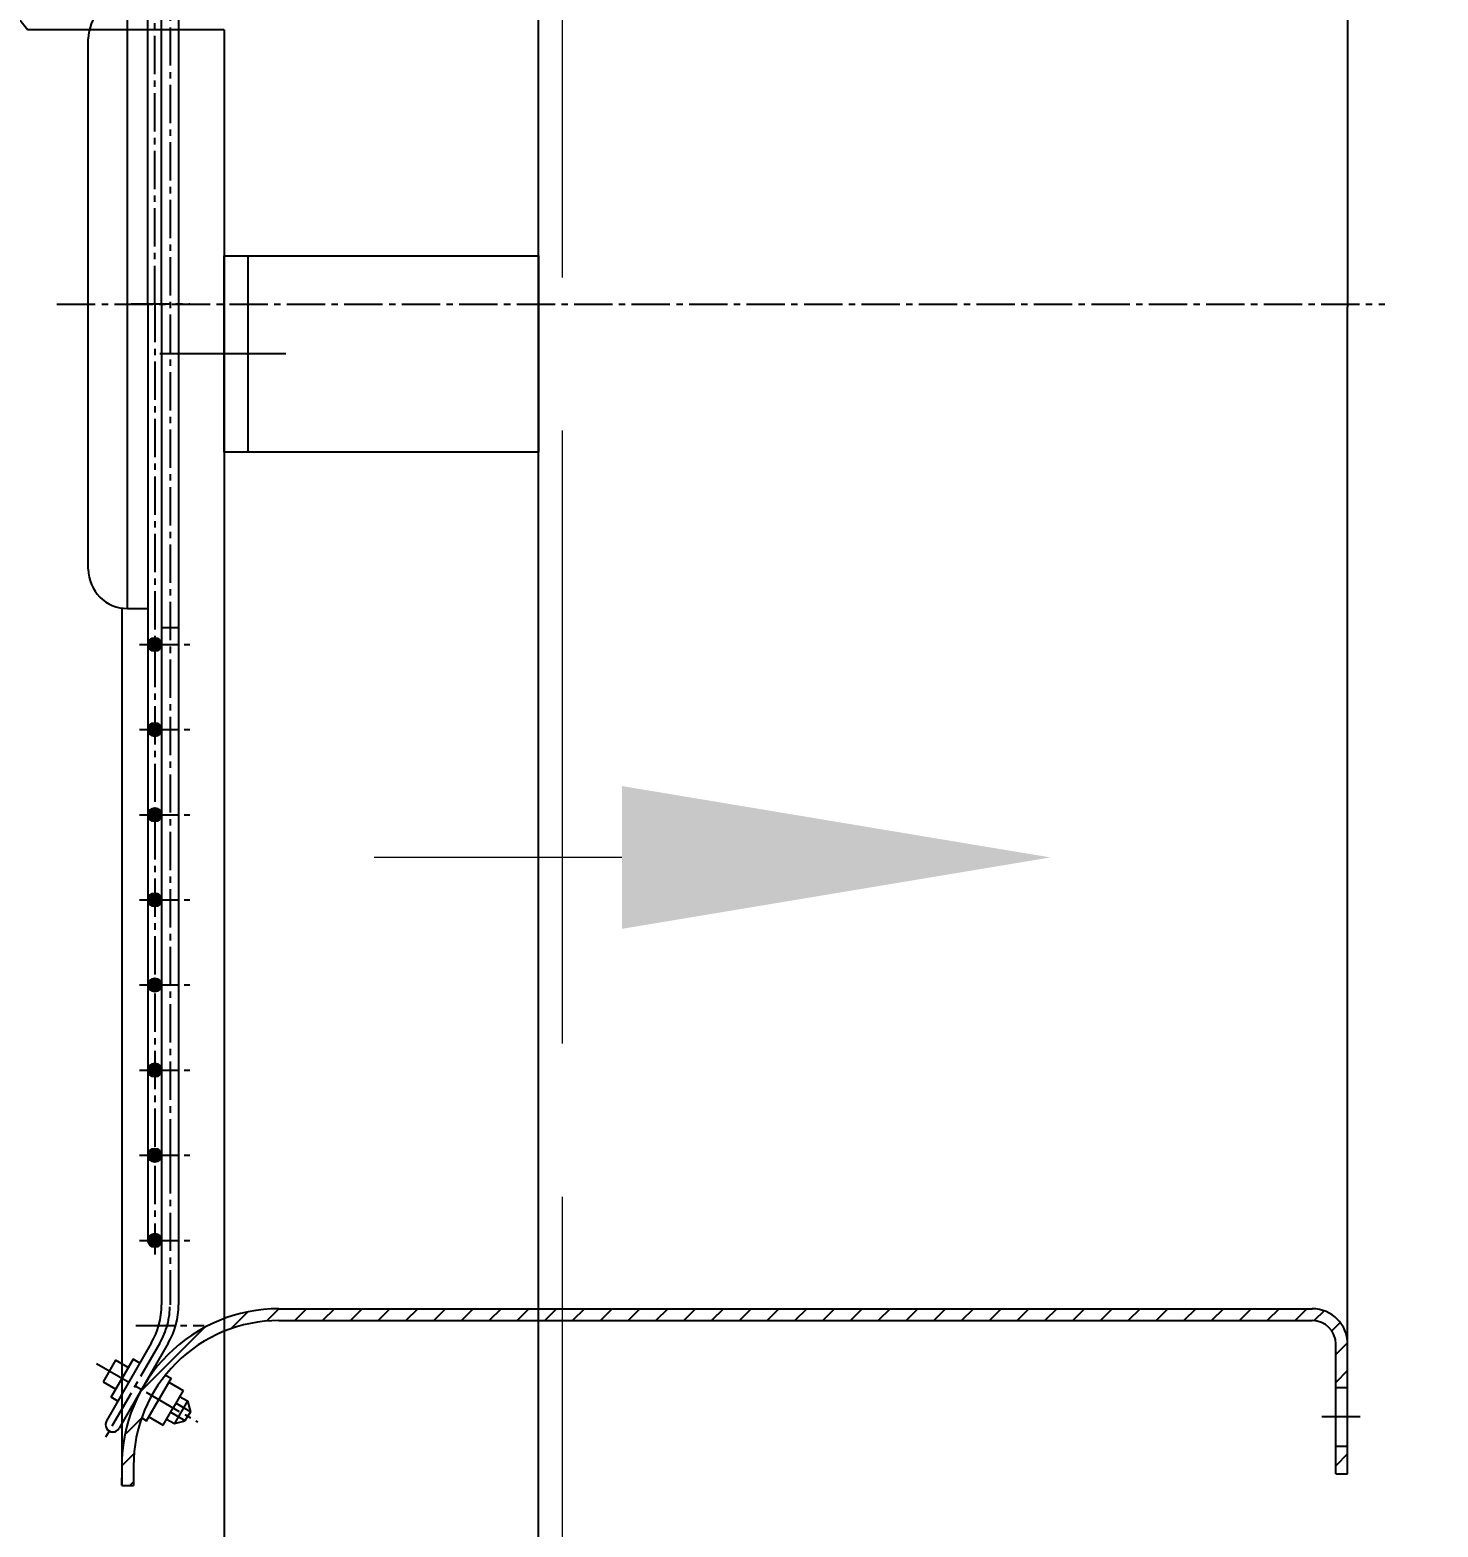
# Model space of a CAD drawing. Header units: millimetres. Extents: x 35720 to 50764, y -47170 to -36532.
# Drawn here: x 37527.4 to 37885.7, y -39856 to -39474.9 of the extents above; entities that cross this region are included whole.
import ezdxf

# ---------------------------------------------------------------- set-up
doc = ezdxf.new("R2010")
doc.units = ezdxf.units.MM
doc.header["$LTSCALE"] = 13
for name, pattern in [('ACAD_ISO02W100', [15, 12, -3]), ('CENTER', [50.800000000000004, 31.75, -6.35, 6.35, -6.35]), ('CENTER2', [1.125, 0.75, -0.125, 0.125, -0.125])]:
    doc.linetypes.add(name, pattern=pattern)
doc.layers.get('0').update_dxf_attribs({"color": 1, "linetype": 'CENTER'})
for name, color, linetype in [('01', 7, 'Continuous'), ('3中心线层', 1, 'CENTER'), ('DIM', 4, 'Continuous'), ('中心线', 1, 'CENTER2'), ('粗实线', 4, 'Continuous'), ('细实线', 2, 'Continuous')]:
    doc.layers.add(name, color=color, linetype=linetype)
doc.layers.add('DAS', color=3, linetype='ACAD_ISO02W100', lineweight=18)
doc.layers.add('zxx', color=6, linetype='CENTER', lineweight=15)
doc.styles.get("Standard").update_dxf_attribs({"font": 'gbenor.shx', "bigfont": 'gbcbig.shx'})
doc.dimstyles.new('丁晓菲', dxfattribs={"dimscale": 15, "dimtxt": 3.5, "dimasz": 2.5, "dimexe": 1.5, "dimexo": 0, "dimgap": 0.5, "dimtad": 1, "dimtoh": 1, "dimtxsty": 'Standard', "dimcen": 2.5, "dimclrd": 3, "dimclre": 3, "dimclrt": 2, "dimadec": 0, "dimazin": 0, "dimtfac": 1, "dimtmove": 0, "dimatfit": 2, "dimfxl": 0, "dimarcsym": 0})

# ---------------------------------------------------------------- blocks, each defined once
blk = doc.blocks.new('0230313405230.')
at = {"layer": '01', "ltscale": 45.62853753303716}
blk.add_lwpolyline([(55438.72882520084, -30048.17770024756), (57500.72882520084, -30048.17770024756), (57500.72882520084, -32198.17770024754), (55438.72882520084, -32198.17770024754)], close=True, dxfattribs=at)
at = {"layer": 'DAS', "color": 3}
blk.add_line((55444.72882520084, -30048.17770024756), (55444.72882520084, -32198.17770024754), dxfattribs=at)
blk = doc.blocks.new('101320.')
at = {"layer": '粗实线'}
h = blk.add_hatch(color=256, dxfattribs=at)
edge = h.paths.add_edge_path(flags=0)
edge.add_arc((35007.05995624752, -7720.387057979104), 1.733280010332237, 270, 360.0000040045472)
edge.add_line((35008.79323625785, -7720.38705785796), (35007.05995625786, -7720.387057989436))
edge.add_line((35007.05995625786, -7720.387057989436), (35007.05995625786, -7722.120337989436))
edge = h.paths.add_edge_path(flags=0)
edge.add_line((35007.05995625786, -7722.120337989436), (35007.05995625786, -7720.387057989436))
edge.add_line((35007.05995625786, -7720.387057989436), (35005.32667625786, -7720.387057989436))
edge.add_arc((35007.05995626818, -7720.387057979109), 1.733280010325871, 180.0000003413373, 269.9999996586776)
edge = h.paths.add_edge_path(flags=0)
edge.add_line((35005.32667625786, -7720.387057989436), (35007.05995625786, -7720.387057989436))
edge.add_line((35007.05995625786, -7720.387057989436), (35007.05995625786, -7718.653777989439))
edge.add_arc((35007.05995626819, -7720.387057999774), 1.73328001033542, 90.00000034138247, 179.9999892578917)
edge.add_line((35005.32667625785, -7720.38705767481), (35005.32667625786, -7720.387057989436))
edge = h.paths.add_edge_path(flags=0)
edge.add_line((35007.05995625786, -7720.387057989436), (35008.79323625786, -7720.387057989436))
edge.add_arc((35007.05995624752, -7720.387057999778), 1.733280010337694, 3.419085986226654e-07, 89.99999965810645)
edge.add_line((35007.05995625786, -7718.653777989441), (35007.05995625786, -7720.387057989436))
h = blk.add_hatch(color=256, dxfattribs=at)
edge = h.paths.add_edge_path(flags=0)
edge.add_arc((35007.05995624752, -7720.387057979104), 1.733280010332237, 270, 360.0000040045472)
edge.add_line((35008.79323625785, -7720.38705785796), (35007.05995625786, -7720.387057989436))
edge.add_line((35007.05995625786, -7720.387057989436), (35007.05995625786, -7722.120337989436))
edge = h.paths.add_edge_path(flags=0)
edge.add_line((35007.05995625786, -7722.120337989436), (35007.05995625786, -7720.387057989436))
edge.add_line((35007.05995625786, -7720.387057989436), (35005.32667625786, -7720.387057989436))
edge.add_arc((35007.05995626818, -7720.387057979109), 1.733280010325871, 180.0000003413373, 269.9999996586776)
edge = h.paths.add_edge_path(flags=0)
edge.add_line((35005.32667625786, -7720.387057989436), (35007.05995625786, -7720.387057989436))
edge.add_line((35007.05995625786, -7720.387057989436), (35007.05995625786, -7718.653777989439))
edge.add_arc((35007.05995626819, -7720.387057999774), 1.73328001033542, 90.00000034138247, 179.9999892578917)
edge.add_line((35005.32667625785, -7720.38705767481), (35005.32667625786, -7720.387057989436))
edge = h.paths.add_edge_path(flags=0)
edge.add_line((35007.05995625786, -7720.387057989436), (35008.79323625786, -7720.387057989436))
edge.add_arc((35007.05995624752, -7720.387057999778), 1.733280010337694, 3.419085986226654e-07, 89.99999965810645)
edge.add_line((35007.05995625786, -7718.653777989441), (35007.05995625786, -7720.387057989436))
h = blk.add_hatch(color=256, dxfattribs=at)
edge = h.paths.add_edge_path(flags=0)
edge.add_arc((35007.05995624753, -7742.068401153922), 1.733280010335875, 0, 90, ccw=False)
edge.add_line((35008.79323625787, -7742.068401153922), (35007.05995625787, -7742.068401143587))
edge.add_line((35007.05995625787, -7742.068401143588), (35007.05995625787, -7740.335121143587))
edge = h.paths.add_edge_path(flags=0)
edge.add_line((35007.05995625787, -7740.335121143587), (35007.05995625787, -7742.068401143588))
edge.add_line((35007.05995625787, -7742.068401143588), (35005.32667625787, -7742.068401143588))
edge.add_arc((35007.0599562682, -7742.06840115392), 1.733280010334056, 90.00000034159291, 179.9999996584371, ccw=False)
edge = h.paths.add_edge_path(flags=0)
edge.add_line((35005.32667625787, -7742.068401143588), (35007.05995625787, -7742.068401143588))
edge.add_line((35007.05995625787, -7742.068401143588), (35007.05995625787, -7743.801681143585))
edge.add_arc((35007.0599562682, -7742.068401133247), 1.733280010337239, 180.0000000000451, 269.9999996584071, ccw=False)
edge = h.paths.add_edge_path(flags=0)
edge.add_line((35007.05995625787, -7742.068401143588), (35008.79323625787, -7742.068401143588))
edge.add_arc((35007.05995624753, -7742.068401133251), 1.733280010335875, 270.0000003417432, 359.9999996582868, ccw=False)
edge.add_line((35007.05995625787, -7743.801681143585), (35007.05995625787, -7742.068401143588))
h = blk.add_hatch(color=256, dxfattribs=at)
edge = h.paths.add_edge_path(flags=0)
edge.add_arc((35007.05995624753, -7742.068401153922), 1.733280010335875, 0, 90, ccw=False)
edge.add_line((35008.79323625787, -7742.068401153922), (35007.05995625787, -7742.068401143587))
edge.add_line((35007.05995625787, -7742.068401143588), (35007.05995625787, -7740.335121143587))
edge = h.paths.add_edge_path(flags=0)
edge.add_line((35007.05995625787, -7740.335121143587), (35007.05995625787, -7742.068401143588))
edge.add_line((35007.05995625787, -7742.068401143588), (35005.32667625787, -7742.068401143588))
edge.add_arc((35007.0599562682, -7742.06840115392), 1.733280010334056, 90.00000034159291, 179.9999996584371, ccw=False)
edge = h.paths.add_edge_path(flags=0)
edge.add_line((35005.32667625787, -7742.068401143588), (35007.05995625787, -7742.068401143588))
edge.add_line((35007.05995625787, -7742.068401143588), (35007.05995625787, -7743.801681143585))
edge.add_arc((35007.0599562682, -7742.068401133247), 1.733280010337239, 180.0000000000451, 269.9999996584071, ccw=False)
edge = h.paths.add_edge_path(flags=0)
edge.add_line((35007.05995625787, -7742.068401143588), (35008.79323625787, -7742.068401143588))
edge.add_arc((35007.05995624753, -7742.068401133251), 1.733280010335875, 270.0000003417432, 359.9999996582868, ccw=False)
edge.add_line((35007.05995625787, -7743.801681143585), (35007.05995625787, -7742.068401143588))
h = blk.add_hatch(color=256, dxfattribs=at)
edge = h.paths.add_edge_path(flags=0)
edge.add_arc((35007.05995624753, -7742.068401153922), 1.733280010335875, 0, 90, ccw=False)
edge.add_line((35008.79323625787, -7742.068401153922), (35007.05995625787, -7742.068401143587))
edge.add_line((35007.05995625787, -7742.068401143588), (35007.05995625787, -7740.335121143587))
edge = h.paths.add_edge_path(flags=0)
edge.add_line((35007.05995625787, -7740.335121143587), (35007.05995625787, -7742.068401143588))
edge.add_line((35007.05995625787, -7742.068401143588), (35005.32667625787, -7742.068401143588))
edge.add_arc((35007.0599562682, -7742.06840115392), 1.733280010334056, 90.00000034159291, 179.9999996584371, ccw=False)
edge = h.paths.add_edge_path(flags=0)
edge.add_line((35005.32667625787, -7742.068401143588), (35007.05995625787, -7742.068401143588))
edge.add_line((35007.05995625787, -7742.068401143588), (35007.05995625787, -7743.801681143585))
edge.add_arc((35007.0599562682, -7742.068401133247), 1.733280010337239, 180.0000000000451, 269.9999996584071, ccw=False)
edge = h.paths.add_edge_path(flags=0)
edge.add_line((35007.05995625787, -7742.068401143588), (35008.79323625787, -7742.068401143588))
edge.add_arc((35007.05995624753, -7742.068401133251), 1.733280010335875, 270.0000003417432, 359.9999996582868, ccw=False)
edge.add_line((35007.05995625787, -7743.801681143585), (35007.05995625787, -7742.068401143588))
h = blk.add_hatch(color=256, dxfattribs=at)
edge = h.paths.add_edge_path(flags=0)
edge.add_arc((35007.05995624753, -7742.068401153922), 1.733280010335875, 0, 90, ccw=False)
edge.add_line((35008.79323625787, -7742.068401153922), (35007.05995625787, -7742.068401143587))
edge.add_line((35007.05995625787, -7742.068401143588), (35007.05995625787, -7740.335121143587))
edge = h.paths.add_edge_path(flags=0)
edge.add_line((35007.05995625787, -7740.335121143587), (35007.05995625787, -7742.068401143588))
edge.add_line((35007.05995625787, -7742.068401143588), (35005.32667625787, -7742.068401143588))
edge.add_arc((35007.0599562682, -7742.06840115392), 1.733280010334056, 90.00000034159291, 179.9999996584371, ccw=False)
edge = h.paths.add_edge_path(flags=0)
edge.add_line((35005.32667625787, -7742.068401143588), (35007.05995625787, -7742.068401143588))
edge.add_line((35007.05995625787, -7742.068401143588), (35007.05995625787, -7743.801681143585))
edge.add_arc((35007.0599562682, -7742.068401133247), 1.733280010337239, 180.0000000000451, 269.9999996584071, ccw=False)
edge = h.paths.add_edge_path(flags=0)
edge.add_line((35007.05995625787, -7742.068401143588), (35008.79323625787, -7742.068401143588))
edge.add_arc((35007.05995624753, -7742.068401133251), 1.733280010335875, 270.0000003417432, 359.9999996582868, ccw=False)
edge.add_line((35007.05995625787, -7743.801681143585), (35007.05995625787, -7742.068401143588))
h = blk.add_hatch(color=256, dxfattribs=at)
edge = h.paths.add_edge_path(flags=0)
edge.add_arc((35007.05995624753, -7763.734401153917), 1.733280010333146, 0, 90, ccw=False)
edge.add_line((35008.79323625786, -7763.734401153917), (35007.05995625787, -7763.734401143585))
edge.add_line((35007.05995625787, -7763.734401143585), (35007.05995625787, -7762.001121143585))
edge = h.paths.add_edge_path(flags=0)
edge.add_line((35007.05995625787, -7762.001121143585), (35007.05995625787, -7763.734401143585))
edge.add_line((35007.05995625787, -7763.734401143585), (35005.32667625787, -7763.734401143585))
edge.add_arc((35007.0599562682, -7763.734401153917), 1.733280010334056, 90.00000034159291, 179.9999996584371, ccw=False)
edge = h.paths.add_edge_path(flags=0)
edge.add_line((35005.32667625787, -7763.734401143585), (35007.05995625787, -7763.734401143585))
edge.add_line((35007.05995625787, -7763.734401143585), (35007.05995625787, -7765.467681143586))
edge.add_arc((35007.05995626821, -7763.734401133248), 1.733280010337694, 180.0000000000451, 269.9999996582568, ccw=False)
edge = h.paths.add_edge_path(flags=0)
edge.add_line((35007.05995625787, -7763.734401143585), (35008.79323625787, -7763.734401143585))
edge.add_arc((35007.05995624753, -7763.734401133253), 1.733280010331328, 270.00000034150275, 359.9999996584973, ccw=False)
edge.add_line((35007.05995625786, -7765.467681143586), (35007.05995625787, -7763.734401143585))
h = blk.add_hatch(color=256, dxfattribs=at)
edge = h.paths.add_edge_path(flags=0)
edge.add_arc((35007.05995624753, -7763.734401153917), 1.733280010333146, 0, 90, ccw=False)
edge.add_line((35008.79323625786, -7763.734401153917), (35007.05995625787, -7763.734401143585))
edge.add_line((35007.05995625787, -7763.734401143585), (35007.05995625787, -7762.001121143585))
edge = h.paths.add_edge_path(flags=0)
edge.add_line((35007.05995625787, -7762.001121143585), (35007.05995625787, -7763.734401143585))
edge.add_line((35007.05995625787, -7763.734401143585), (35005.32667625787, -7763.734401143585))
edge.add_arc((35007.0599562682, -7763.734401153917), 1.733280010334056, 90.00000034159291, 179.9999996584371, ccw=False)
edge = h.paths.add_edge_path(flags=0)
edge.add_line((35005.32667625787, -7763.734401143585), (35007.05995625787, -7763.734401143585))
edge.add_line((35007.05995625787, -7763.734401143585), (35007.05995625787, -7765.467681143586))
edge.add_arc((35007.05995626821, -7763.734401133248), 1.733280010337694, 180.0000000000451, 269.9999996582568, ccw=False)
edge = h.paths.add_edge_path(flags=0)
edge.add_line((35007.05995625787, -7763.734401143585), (35008.79323625787, -7763.734401143585))
edge.add_arc((35007.05995624753, -7763.734401133253), 1.733280010331328, 270.00000034150275, 359.9999996584973, ccw=False)
edge.add_line((35007.05995625786, -7765.467681143586), (35007.05995625787, -7763.734401143585))
h = blk.add_hatch(color=256, dxfattribs=at)
edge = h.paths.add_edge_path(flags=0)
edge.add_arc((35007.05995624753, -7785.400401153921), 1.733280010333601, 1.1368683772161603e-13, 89.99999999996999, ccw=False)
edge.add_line((35008.79323625787, -7785.400401153921), (35007.05995625787, -7785.400401143586))
edge.add_line((35007.05995625787, -7785.400401143586), (35007.05995625787, -7783.667121143586))
edge = h.paths.add_edge_path(flags=0)
edge.add_line((35007.05995625787, -7783.667121143586), (35007.05995625787, -7785.400401143586))
edge.add_line((35007.05995625787, -7785.400401143586), (35005.32667625787, -7785.400401143586))
edge.add_arc((35007.0599562682, -7785.400401153918), 1.733280010329509, 90.00000034153283, 179.9999996584673, ccw=False)
edge = h.paths.add_edge_path(flags=0)
edge.add_line((35005.32667625787, -7785.400401143586), (35007.05995625787, -7785.400401143586))
edge.add_line((35007.05995625787, -7785.400401143586), (35007.05995625787, -7787.133681143583))
edge.add_arc((35007.0599562682, -7785.400401133254), 1.733280010328144, 179.999999999985, 269.9999996586175, ccw=False)
edge = h.paths.add_edge_path(flags=0)
edge.add_line((35007.05995625787, -7785.400401143586), (35008.79323625787, -7785.400401143586))
edge.add_arc((35007.05995624754, -7785.400401133253), 1.733280010330418, 270.0000003415929, 359.9999996584221, ccw=False)
edge.add_line((35007.05995625787, -7787.133681143583), (35007.05995625787, -7785.400401143586))
h = blk.add_hatch(color=256, dxfattribs=at)
edge = h.paths.add_edge_path(flags=0)
edge.add_arc((35007.05995624753, -7785.400401153921), 1.733280010333601, 1.1368683772161603e-13, 89.99999999996999, ccw=False)
edge.add_line((35008.79323625787, -7785.400401153921), (35007.05995625787, -7785.400401143586))
edge.add_line((35007.05995625787, -7785.400401143586), (35007.05995625787, -7783.667121143586))
edge = h.paths.add_edge_path(flags=0)
edge.add_line((35007.05995625787, -7783.667121143586), (35007.05995625787, -7785.400401143586))
edge.add_line((35007.05995625787, -7785.400401143586), (35005.32667625787, -7785.400401143586))
edge.add_arc((35007.0599562682, -7785.400401153918), 1.733280010329509, 90.00000034153283, 179.9999996584673, ccw=False)
edge = h.paths.add_edge_path(flags=0)
edge.add_line((35005.32667625787, -7785.400401143586), (35007.05995625787, -7785.400401143586))
edge.add_line((35007.05995625787, -7785.400401143586), (35007.05995625787, -7787.133681143583))
edge.add_arc((35007.0599562682, -7785.400401133254), 1.733280010328144, 179.999999999985, 269.9999996586175, ccw=False)
edge = h.paths.add_edge_path(flags=0)
edge.add_line((35007.05995625787, -7785.400401143586), (35008.79323625787, -7785.400401143586))
edge.add_arc((35007.05995624754, -7785.400401133253), 1.733280010330418, 270.0000003415929, 359.9999996584221, ccw=False)
edge.add_line((35007.05995625787, -7787.133681143583), (35007.05995625787, -7785.400401143586))
h = blk.add_hatch(color=256, dxfattribs=at)
edge = h.paths.add_edge_path(flags=0)
edge.add_arc((35007.05995624753, -7807.066401153917), 1.733280010334056, -4.5076831156620756e-11, 90, ccw=False)
edge.add_line((35008.79323625787, -7807.066401153918), (35007.05995625787, -7807.066401143587))
edge.add_line((35007.05995625787, -7807.066401143587), (35007.05995625787, -7805.333121143587))
edge = h.paths.add_edge_path(flags=0)
edge.add_line((35007.05995625787, -7805.333121143587), (35007.05995625787, -7807.066401143587))
edge.add_line((35007.05995625787, -7807.066401143587), (35005.32667625787, -7807.066401143587))
edge.add_arc((35007.0599562682, -7807.066401153919), 1.733280010329509, 90.0000003415629, 179.9999996584371, ccw=False)
edge = h.paths.add_edge_path(flags=0)
edge.add_line((35005.32667625787, -7807.066401143587), (35007.05995625787, -7807.066401143587))
edge.add_line((35007.05995625787, -7807.066401143587), (35007.05995625787, -7808.799681143588))
edge.add_arc((35007.05995626821, -7807.06640113325), 1.733280010337239, 180.0000000000301, 269.99999965816653, ccw=False)
edge = h.paths.add_edge_path(flags=0)
edge.add_line((35007.05995625787, -7807.066401143587), (35008.79323625787, -7807.066401143587))
edge.add_arc((35007.05995624753, -7807.066401133252), 1.733280010336784, 270.00000034165305, 359.99999965834695, ccw=False)
edge.add_line((35007.05995625786, -7808.799681143588), (35007.05995625787, -7807.066401143587))
h = blk.add_hatch(color=256, dxfattribs=at)
edge = h.paths.add_edge_path(flags=0)
edge.add_arc((35007.05995624753, -7807.066401153917), 1.733280010334056, -4.5076831156620756e-11, 90, ccw=False)
edge.add_line((35008.79323625787, -7807.066401153918), (35007.05995625787, -7807.066401143587))
edge.add_line((35007.05995625787, -7807.066401143587), (35007.05995625787, -7805.333121143587))
edge = h.paths.add_edge_path(flags=0)
edge.add_line((35007.05995625787, -7805.333121143587), (35007.05995625787, -7807.066401143587))
edge.add_line((35007.05995625787, -7807.066401143587), (35005.32667625787, -7807.066401143587))
edge.add_arc((35007.0599562682, -7807.066401153919), 1.733280010329509, 90.0000003415629, 179.9999996584371, ccw=False)
edge = h.paths.add_edge_path(flags=0)
edge.add_line((35005.32667625787, -7807.066401143587), (35007.05995625787, -7807.066401143587))
edge.add_line((35007.05995625787, -7807.066401143587), (35007.05995625787, -7808.799681143588))
edge.add_arc((35007.05995626821, -7807.06640113325), 1.733280010337239, 180.0000000000301, 269.99999965816653, ccw=False)
edge = h.paths.add_edge_path(flags=0)
edge.add_line((35007.05995625787, -7807.066401143587), (35008.79323625787, -7807.066401143587))
edge.add_arc((35007.05995624753, -7807.066401133252), 1.733280010336784, 270.00000034165305, 359.99999965834695, ccw=False)
edge.add_line((35007.05995625786, -7808.799681143588), (35007.05995625787, -7807.066401143587))
h = blk.add_hatch(color=256, dxfattribs=at)
edge = h.paths.add_edge_path(flags=0)
edge.add_arc((35007.05995624753, -7828.73240115392), 1.733280010335875, 0, 90, ccw=False)
edge.add_line((35008.79323625787, -7828.73240115392), (35007.05995625787, -7828.732401143585))
edge.add_line((35007.05995625787, -7828.732401143585), (35007.05995625787, -7826.999121143584))
edge = h.paths.add_edge_path(flags=0)
edge.add_line((35007.05995625787, -7826.999121143584), (35007.05995625787, -7828.732401143585))
edge.add_line((35007.05995625787, -7828.732401143585), (35005.32667625787, -7828.732401143585))
edge.add_arc((35007.0599562682, -7828.73240115392), 1.733280010334965, 90.00000034165299, 179.999999658347, ccw=False)
edge = h.paths.add_edge_path(flags=0)
edge.add_line((35005.32667625787, -7828.732401143585), (35007.05995625787, -7828.732401143585))
edge.add_line((35007.05995625787, -7828.732401143585), (35007.05995625787, -7830.465681143585))
edge.add_arc((35007.0599562682, -7828.732401133244), 1.733280010340422, 180, 269.99999965846723, ccw=False)
edge = h.paths.add_edge_path(flags=0)
edge.add_line((35007.05995625787, -7828.732401143585), (35008.79323625787, -7828.732401143585))
edge.add_arc((35007.05995624753, -7828.732401133251), 1.733280010337694, 270.0000003415929, 359.9999996584221, ccw=False)
edge.add_line((35007.05995625786, -7830.465681143589), (35007.05995625787, -7828.732401143585))
h = blk.add_hatch(color=256, dxfattribs=at)
edge = h.paths.add_edge_path(flags=0)
edge.add_arc((35007.05995624753, -7828.73240115392), 1.733280010335875, 0, 90, ccw=False)
edge.add_line((35008.79323625787, -7828.73240115392), (35007.05995625787, -7828.732401143585))
edge.add_line((35007.05995625787, -7828.732401143585), (35007.05995625787, -7826.999121143584))
edge = h.paths.add_edge_path(flags=0)
edge.add_line((35007.05995625787, -7826.999121143584), (35007.05995625787, -7828.732401143585))
edge.add_line((35007.05995625787, -7828.732401143585), (35005.32667625787, -7828.732401143585))
edge.add_arc((35007.0599562682, -7828.73240115392), 1.733280010334965, 90.00000034165299, 179.999999658347, ccw=False)
edge = h.paths.add_edge_path(flags=0)
edge.add_line((35005.32667625787, -7828.732401143585), (35007.05995625787, -7828.732401143585))
edge.add_line((35007.05995625787, -7828.732401143585), (35007.05995625787, -7830.465681143585))
edge.add_arc((35007.0599562682, -7828.732401133244), 1.733280010340422, 180, 269.99999965846723, ccw=False)
edge = h.paths.add_edge_path(flags=0)
edge.add_line((35007.05995625787, -7828.732401143585), (35008.79323625787, -7828.732401143585))
edge.add_arc((35007.05995624753, -7828.732401133251), 1.733280010337694, 270.0000003415929, 359.9999996584221, ccw=False)
edge.add_line((35007.05995625786, -7830.465681143589), (35007.05995625787, -7828.732401143585))
h = blk.add_hatch(color=256, dxfattribs=at)
edge = h.paths.add_edge_path(flags=0)
edge.add_arc((35007.05995624753, -7850.398401153916), 1.733280010333601, -3.012701199622825e-11, 90, ccw=False)
edge.add_line((35008.79323625787, -7850.398401153916), (35007.05995625787, -7850.398401143585))
edge.add_line((35007.05995625787, -7850.398401143586), (35007.05995625787, -7848.665121143586))
edge = h.paths.add_edge_path(flags=0)
edge.add_line((35007.05995625787, -7848.665121143586), (35007.05995625787, -7850.398401143586))
edge.add_line((35007.05995625787, -7850.398401143586), (35005.32667625787, -7850.398401143586))
edge.add_arc((35007.0599562682, -7850.398401153919), 1.733280010334056, 90.00000034159291, 179.9999996584221, ccw=False)
edge = h.paths.add_edge_path(flags=0)
edge.add_line((35005.32667625787, -7850.398401143586), (35007.05995625787, -7850.398401143586))
edge.add_line((35007.05995625787, -7850.398401143586), (35007.05995625787, -7852.131681143583))
edge.add_arc((35007.0599562682, -7850.39840113325), 1.733280010331782, 180.000000000015, 269.9999996585273, ccw=False)
edge = h.paths.add_edge_path(flags=0)
edge.add_line((35007.05995625787, -7850.398401143586), (35008.79323625787, -7850.398401143586))
edge.add_arc((35007.05995624754, -7850.398401133252), 1.733280010330418, 270.000000341623, 359.9999996584221, ccw=False)
edge.add_line((35007.05995625787, -7852.131681143583), (35007.05995625787, -7850.398401143586))
h = blk.add_hatch(color=256, dxfattribs=at)
edge = h.paths.add_edge_path(flags=0)
edge.add_arc((35007.05995624753, -7850.398401153916), 1.733280010333601, -3.012701199622825e-11, 90, ccw=False)
edge.add_line((35008.79323625787, -7850.398401153916), (35007.05995625787, -7850.398401143585))
edge.add_line((35007.05995625787, -7850.398401143586), (35007.05995625787, -7848.665121143586))
edge = h.paths.add_edge_path(flags=0)
edge.add_line((35007.05995625787, -7848.665121143586), (35007.05995625787, -7850.398401143586))
edge.add_line((35007.05995625787, -7850.398401143586), (35005.32667625787, -7850.398401143586))
edge.add_arc((35007.0599562682, -7850.398401153919), 1.733280010334056, 90.00000034159291, 179.9999996584221, ccw=False)
edge = h.paths.add_edge_path(flags=0)
edge.add_line((35005.32667625787, -7850.398401143586), (35007.05995625787, -7850.398401143586))
edge.add_line((35007.05995625787, -7850.398401143586), (35007.05995625787, -7852.131681143583))
edge.add_arc((35007.0599562682, -7850.39840113325), 1.733280010331782, 180.000000000015, 269.9999996585273, ccw=False)
edge = h.paths.add_edge_path(flags=0)
edge.add_line((35007.05995625787, -7850.398401143586), (35008.79323625787, -7850.398401143586))
edge.add_arc((35007.05995624754, -7850.398401133252), 1.733280010330418, 270.000000341623, 359.9999996584221, ccw=False)
edge.add_line((35007.05995625787, -7852.131681143583), (35007.05995625787, -7850.398401143586))
h = blk.add_hatch(color=256, dxfattribs=at)
edge = h.paths.add_edge_path(flags=0)
edge.add_arc((35007.05995624753, -7872.064401153923), 1.733280010335875, 1.5120349416974932e-11, 89.99999999996999, ccw=False)
edge.add_line((35008.79323625786, -7872.064401153923), (35007.05995625786, -7872.064401143587))
edge.add_line((35007.05995625787, -7872.064401143587), (35007.05995625787, -7870.331121143587))
edge = h.paths.add_edge_path(flags=0)
edge.add_line((35007.05995625787, -7870.331121143587), (35007.05995625787, -7872.064401143587))
edge.add_line((35007.05995625787, -7872.064401143587), (35005.32667625787, -7872.064401143587))
edge.add_arc((35007.0599562682, -7872.064401153923), 1.733280010335875, 90.00000034168312, 179.9999996583018, ccw=False)
edge = h.paths.add_edge_path(flags=0)
edge.add_line((35005.32667625787, -7872.064401143587), (35007.05995625787, -7872.064401143587))
edge.add_line((35007.05995625787, -7872.064401143587), (35007.05995625787, -7873.797681143587))
edge.add_arc((35007.0599562682, -7872.064401133253), 1.733280010333146, 180, 269.9999996584973, ccw=False)
edge = h.paths.add_edge_path(flags=0)
edge.add_line((35007.05995625787, -7872.064401143587), (35008.79323625787, -7872.064401143587))
edge.add_arc((35007.05995624753, -7872.064401133255), 1.733280010334056, 270.0000003415027, 359.99999965848224, ccw=False)
edge.add_line((35007.05995625786, -7873.797681143589), (35007.05995625787, -7872.064401143587))
h = blk.add_hatch(color=256, dxfattribs=at)
edge = h.paths.add_edge_path(flags=0)
edge.add_arc((35007.05995624753, -7872.064401153923), 1.733280010335875, 1.5120349416974932e-11, 89.99999999996999, ccw=False)
edge.add_line((35008.79323625786, -7872.064401153923), (35007.05995625786, -7872.064401143587))
edge.add_line((35007.05995625787, -7872.064401143587), (35007.05995625787, -7870.331121143587))
edge = h.paths.add_edge_path(flags=0)
edge.add_line((35007.05995625787, -7870.331121143587), (35007.05995625787, -7872.064401143587))
edge.add_line((35007.05995625787, -7872.064401143587), (35005.32667625787, -7872.064401143587))
edge.add_arc((35007.0599562682, -7872.064401153923), 1.733280010335875, 90.00000034168312, 179.9999996583018, ccw=False)
edge = h.paths.add_edge_path(flags=0)
edge.add_line((35005.32667625787, -7872.064401143587), (35007.05995625787, -7872.064401143587))
edge.add_line((35007.05995625787, -7872.064401143587), (35007.05995625787, -7873.797681143587))
edge.add_arc((35007.0599562682, -7872.064401133253), 1.733280010333146, 180, 269.9999996584973, ccw=False)
edge = h.paths.add_edge_path(flags=0)
edge.add_line((35007.05995625787, -7872.064401143587), (35008.79323625787, -7872.064401143587))
edge.add_arc((35007.05995624753, -7872.064401133255), 1.733280010334056, 270.0000003415027, 359.99999965848224, ccw=False)
edge.add_line((35007.05995625786, -7873.797681143589), (35007.05995625787, -7872.064401143587))
for p, q in [((35012.44998107525, -7658.940599038677), (35013.39985715692, -7657.990722957013)), ((34703.44998107595, -7666.026818751083), (34706.44998107735, -7663.026818750152)), ((35012.31496590561, -7666.14668202079), (35015.44992551246, -7663.011722413634)), ((35010.40077313221, -7675.131942605658), (35014.32805396198, -7671.204661775791)), ((34994.37441768506, -7698.229365864452), (35010.69012649961, -7681.913657049699)), ((34703.44998107688, -7687.240022186381), (34706.44998107642, -7684.240022186614)), ((34703.45531279285, -7694.305758282231), (34706.44998107595, -7691.311089999001)), ((34705.33351632598, -7699.498622561028), (34707.48049618023, -7697.351642706779)), ((34709.43430650531, -7702.468900193149), (34711.93594606638, -7699.96726063208)), ((34713.84291871134, -7702.989220177182), (34716.84291871376, -7699.989220174295)), ((34720.91398651811, -7702.989220181009), (34723.91398652458, -7699.989220174295)), ((34727.98505433533, -7702.989220174919), (34730.98505433533, -7699.989220174919)), ((34735.05612214865, -7702.989220173289), (34738.05612214818, -7699.989220173988)), ((34742.12718996011, -7702.989220173753), (34745.12718995964, -7699.989220174451)), ((34749.19825777203, -7702.989220174219), (34752.19825777203, -7699.989220174219)), ((34756.26932558371, -7702.989220173753), (34759.26932558325, -7699.989220174682)), ((34763.3403933954, -7702.989220174217), (34766.34039339633, -7699.989220173751)), ((34770.41146120756, -7702.989220173984), (34773.41146120756, -7699.989220173984)), ((34777.48252901855, -7702.989220175148), (34780.48252901901, -7699.989220174217)), ((34784.5535968307, -7702.98922017445), (34787.5535968307, -7699.989220174217)), ((34791.62466464309, -7702.989220173517), (34794.62466464262, -7699.989220174215)), ((34798.69573245408, -7702.989220175146), (34801.69573245454, -7699.989220174448)), ((34805.766800266, -7702.989220174448), (34808.76680026553, -7699.989220175379)), ((34812.83786807885, -7702.989220173517), (34815.83786807839, -7699.989220174448)), ((34819.90893589007, -7702.989220174448), (34822.90893589007, -7699.989220174681)), ((34826.98000370246, -7702.989220174215), (34829.98000370246, -7699.989220174448)), ((34834.05107151462, -7702.989220174215), (34837.05107151368, -7699.989220174681)), ((34841.12213932514, -7702.989220174681), (34844.12213932607, -7699.989220174215)), ((34848.19320713776, -7702.989220174448), (34851.19320713776, -7699.989220174215)), ((34855.26427494945, -7702.989220174448), (34858.26427495038, -7699.989220173749)), ((34862.3353427616, -7702.989220174215), (34865.3353427616, -7699.989220174215)), ((34869.40641057352, -7702.989220174446), (34872.40641057352, -7699.989220174446)), ((34876.47747838568, -7702.989220173748), (34879.47747838568, -7699.989220173748)), ((34883.5485461969, -7702.989220174912), (34886.5485461969, -7699.989220174677)), ((34890.61961400929, -7702.989220174677), (34893.61961400975, -7699.989220173979)), ((34897.69068182121, -7702.989220173979), (34900.69068182121, -7699.989220173979)), ((34904.76174963243, -7702.989220174444), (34907.7617496329, -7699.989220174211)), ((34911.83281744435, -7702.989220174444), (34914.83281744528, -7699.989220173746)), ((34918.90388525697, -7702.989220173979), (34921.90388525744, -7699.989220173513)), ((34925.97495306866, -7702.989220173979), (34928.97495306866, -7699.989220173979)), ((34933.04602088035, -7702.989220174444), (34936.04602088035, -7699.989220174444)), ((34940.1170886925, -7702.989220174211), (34943.11708869157, -7699.989220174677)), ((34947.18815650396, -7702.989220174444), (34950.18815650349, -7699.989220175143)), ((34954.25922431704, -7702.989220173746), (34957.25922431704, -7699.989220173746)), ((34961.33029212734, -7702.989220174211), (34964.33029212687, -7699.98922017491)), ((34968.40135993809, -7702.989220176074), (34971.40135993809, -7699.989220176074)), ((34975.47244782706, -7702.989200099128), (34978.60739440465, -7699.854253521051)), ((34983.32672493379, -7702.205990804563), (34987.59270424374, -7697.940011494185))]:
    blk.add_line(p, q)
at = {"layer": 'zxx'}
blk.add_line((34700.26548587206, -7675.489220174297), (34710.01477855005, -7675.489220174295), dxfattribs=at)
at = {"layer": '中心线'}
for p, q in [((35005.77250049932, -7694.211549626474), (35019.92861804998, -7669.692434790803)), ((35005.77250049932, -7694.211549626474), (35019.92861804998, -7669.692434790803)), ((35021.89904957675, -7689.069511715272), (34996.1101225247, -7674.180267739659)), ((34700.26548587206, -7675.489220174297), (34710.01477855005, -7675.489220174295)), ((35011.85501614393, -7698.736401143586), (34994.46761467358, -7698.736401143586)), ((35003.16007625787, -7742.068401143588), (35003.16007625787, -7703.961249626478)), ((35003.16007625787, -7742.068401143588), (35003.16007625787, -7703.961249626478)), ((35007.05995625787, -7958.728401143584), (35007.05995625787, -7716.771211805135)), ((35010.94279495555, -7720.387057989436), (34998.09608934748, -7720.387057989436)), ((35010.94279495555, -7720.387057989436), (34998.09608934748, -7720.387057989436)), ((35007.05995625787, -7958.728401143584), (35007.05995625787, -7737.185922396064)), ((35010.94279495557, -7742.068401143588), (34998.09608934749, -7742.068401143588)), ((35010.94279495557, -7742.068401143588), (34998.09608934749, -7742.068401143588)), ((35010.94279495557, -7742.068401143588), (34998.09608934749, -7742.068401143588)), ((35010.94279495557, -7742.068401143588), (34998.09608934749, -7742.068401143588)), ((35003.16007625787, -8175.388401143584), (35003.16007625787, -7742.068401143588)), ((35003.16007625787, -8175.388401143584), (35003.16007625787, -7742.068401143588)), ((35010.94279495557, -7763.734401143585), (34998.09608934749, -7763.734401143585)), ((35010.94279495557, -7763.734401143585), (34998.09608934749, -7763.734401143585)), ((35010.94279495557, -7785.400401143583), (34998.09608934749, -7785.400401143583)), ((35010.94279495557, -7785.400401143583), (34998.09608934749, -7785.400401143583)), ((35010.94279495557, -7807.066401143587), (34998.09608934749, -7807.066401143587)), ((35010.94279495557, -7807.066401143587), (34998.09608934749, -7807.066401143587)), ((35010.94279495557, -7828.732401143585), (34998.09608934749, -7828.732401143585)), ((35010.94279495557, -7828.732401143585), (34998.09608934749, -7828.732401143585)), ((35010.94279495557, -7850.398401143586), (34998.09608934749, -7850.398401143586)), ((35010.94279495557, -7850.398401143586), (34998.09608934749, -7850.398401143586)), ((35010.94279495557, -7872.064401143587), (34998.09608934749, -7872.064401143587)), ((35010.94279495557, -7872.064401143587), (34998.09608934749, -7872.064401143587)), ((35031.92206523625, -7958.72072956651), (34694.0208023224, -7958.720729566523)), ((35031.92206523625, -7958.72072956651), (34694.0208023224, -7958.720729566523)), ((35013.02074948064, -7958.728401143584), (34998.09608934749, -7958.728401143584)), ((35013.02074948064, -7958.728401143584), (34998.09608934749, -7958.728401143584)), ((35013.02074948064, -7958.728401143584), (34998.09608934749, -7958.728401143584)), ((35013.02074948064, -7958.728401143584), (34998.09608934749, -7958.728401143584)), ((35007.05995625787, -7958.728401143584), (35007.05995625787, -8178.054336839181)), ((35007.05995625787, -7958.728401143584), (35007.05995625787, -8200.207487360709))]:
    blk.add_line(p, q, dxfattribs=at)
blk.add_arc((35022.65947625787, -7703.961249626478), 19.49940000000029, 149.9999999999376, 180, dxfattribs=at)
blk.add_arc((35022.65947625787, -7703.961249626478), 19.49940000000029, 149.9999999999376, 180, dxfattribs=at)
at = {"layer": '粗实线'}
for p, q in [((35012.44998107624, -7662.989220174284), (35012.44998107624, -7657.990722955183)), ((35015.44998107624, -7657.990722955183), (35012.44998107624, -7657.990722955183)), ((35012.44998107624, -7662.989220174284), (35012.44998107624, -7657.990722955183)), ((35015.44998107624, -7657.990722955183), (35012.44998107624, -7657.990722955183)), ((35015.44998107624, -7657.989220174284), (35015.44998107624, -7659.989220174284)), ((35015.44998107624, -7657.989220174284), (35015.44998107624, -7659.989220174284)), ((35015.44998107624, -7881.333869599868), (35015.44998107624, -7657.990722955183)), ((35015.44998107624, -7881.333869599868), (35015.44998107624, -7657.990722955183)), ((34703.44998107624, -7660.989220174297), (34703.44998107624, -7957.989220174297)), ((34703.44998107624, -7660.989220174297), (34703.44998107624, -7957.989220174297)), ((34706.44998107624, -7660.989220174297), (34703.44998107624, -7660.989220174297)), ((34706.44998107624, -7660.989220174297), (34703.44998107624, -7660.989220174297)), ((34706.44998107624, -7660.989220174297), (34706.44998107624, -7693.989220174297)), ((34706.44998107624, -7660.989220174297), (34706.44998107624, -7693.989220174297)), ((34706.44998107624, -7667.989220174297), (34703.44998107624, -7667.989220174297)), ((34706.44998107624, -7667.989220174297), (34703.44998107624, -7667.989220174297)), ((34998.69339140025, -7679.527697285244), (35002.0327667939, -7673.743729437905)), ((35002.0327667939, -7673.743729437905), (34999.30071598633, -7674.475780245473)), ((35004.04652852874, -7674.906375317598), (35002.0327667939, -7673.743729437905)), ((35004.93200767432, -7673.372680448403), (35002.37684083192, -7677.798359241267)), ((35003.60590049931, -7694.211549626474), (35016.0965486237, -7672.577112455583)), ((35003.60590049931, -7694.211549626474), (35016.0965486237, -7672.577112455583)), ((35008.57008974854, -7675.473128113284), (35004.93200767432, -7673.372680448403)), ((34997.96134059269, -7676.795646477673), (34998.63102828951, -7675.635713361571)), ((34998.69339140025, -7679.527697285244), (34997.96134059269, -7676.795646477673)), ((34997.96134059269, -7676.795646477673), (35001.7071531351, -7678.958292357369)), ((34999.30071598633, -7674.475780245473), (34998.63102828951, -7675.635713361575)), ((34999.30071598633, -7674.475780245473), (35003.04652852874, -7676.63842612517)), ((34999.82167398951, -7682.224038034135), (35002.37684083192, -7677.798359241267)), ((35009.12902412391, -7674.50502537705), (35006.01492290614, -7679.898806906152)), ((35007.93910049932, -7694.211549626474), (35019.3464486237, -7674.453443095423)), ((35007.93910049932, -7694.211549626474), (35019.3464486237, -7674.453443095423)), ((35010.36956567117, -7675.2212523733), (35009.12902412391, -7674.50502537705)), ((35000.7071531351, -7680.690343164937), (34998.69339140025, -7679.527697285244)), ((35002.90082168836, -7685.292588435252), (35006.01492290614, -7679.898806906152)), ((35018.14744807653, -7680.456601664471), (35015.35584899933, -7685.29179310054)), ((35016.43357524377, -7679.467096723118), (35018.14744807653, -7680.456601664471)), ((34706.44998107624, -7682.989220174297), (34703.44998107624, -7682.989220174297)), ((34706.44998107624, -7682.989220174297), (34703.44998107624, -7682.989220174297)), ((35003.45975606373, -7684.324485699017), (34999.82167398951, -7682.224038034135)), ((35004.33019860199, -7686.117839581108), (35002.90082168836, -7685.292588435252)), ((35012.56424992214, -7690.126984536611), (35015.35584899933, -7685.29179310054)), ((35020.18481917612, -7684.431543989413), (35016.93559033544, -7682.555600843589)), ((35017.0253365039, -7689.903928503314), (35020.18481917612, -7684.431543989413)), ((35010.85037708937, -7689.137479595262), (35012.56424992214, -7690.126984536611)), ((35013.77610766323, -7688.027985357494), (35017.0253365039, -7689.903928503314)), ((34975.44998107624, -7699.989220174286), (34712.44998107624, -7699.989220174295)), ((34975.44998107624, -7699.989220174286), (34724.44998107624, -7699.989220174295)), ((34975.44998107624, -7702.989220174286), (34712.44998107624, -7702.989220174295)), ((34975.44998107624, -7702.989220174286), (34724.44998107624, -7702.989220174295)), ((35000.99347625787, -7742.068401143588), (35000.99347625787, -7703.961249626478)), ((35000.99347625787, -7742.068401143588), (35000.99347625787, -7703.961249626478)), ((35005.32667625787, -7742.068401143588), (35005.32667625787, -7703.961249626474)), ((35005.32667625787, -7742.068401143588), (35005.32667625787, -7703.961249626474)), ((35008.79323625787, -7958.728401143584), (35008.79323625786, -7720.387057989436)), ((35000.99347625787, -8041.124070042802), (35000.99347625787, -7742.068401143588)), ((35000.99347625787, -8041.124070042802), (35000.99347625787, -7742.068401143588)), ((35005.32667625787, -7958.728401143584), (35005.32667625786, -7742.068401143588)), ((35005.32667625787, -7958.728401143584), (35005.32667625786, -7742.068401143588)), ((35008.79323625787, -7958.728401143584), (35008.79323625787, -7742.068401143588)), ((35000.99347625787, -7876.332732244366), (35005.32667625787, -7876.332732244366)), ((35000.99347625787, -7876.332732244366), (35005.32667625787, -7876.332732244366)), ((35013.94998107624, -7881.22072956651), (35008.79323625787, -7881.22072956651)), ((35013.94998107624, -7881.22072956651), (35008.79323625787, -7881.22072956651)), ((35013.94998107624, -7881.22072956651), (35013.94998107624, -8036.22072956651)), ((35013.94998107624, -7881.22072956651), (35013.94998107624, -8036.22072956651)), ((35023.94998107624, -7891.22072956651), (35023.94998107624, -8026.22072956651)), ((35023.94998107624, -7891.22072956651), (35023.94998107624, -8026.22072956651)), ((34703.44998107624, -8254.989220174297), (34703.44998107624, -7957.989220174297)), ((34703.44998107624, -8254.989220174297), (34703.44998107624, -7957.989220174297)), ((35005.32667625787, -7958.728401143584), (35005.32667625787, -8175.388401143584)), ((35005.32667625787, -7958.728401143584), (35005.32667625787, -8175.388401143584)), ((35008.79323625787, -7958.728401143584), (35008.79323625787, -8175.388401143584)), ((35008.79323625787, -7958.728401143584), (35008.79323625787, -8197.054401143585))]:
    blk.add_line(p, q, dxfattribs=at)
for centre in [(35007.05995625786, -7720.387057989436), (35007.05995625786, -7720.387057989436), (35007.05995625787, -7742.068401143588), (35007.05995625787, -7742.068401143588), (35007.05995625787, -7742.068401143588), (35007.05995625787, -7742.068401143588), (35007.05995625787, -7763.734401143585), (35007.05995625787, -7763.734401143585), (35007.05995625787, -7785.400401143583), (35007.05995625787, -7785.400401143583), (35007.05995625787, -7807.066401143587), (35007.05995625787, -7807.066401143587), (35007.05995625787, -7828.732401143585), (35007.05995625787, -7828.732401143585), (35007.05995625787, -7850.398401143586), (35007.05995625787, -7850.398401143586), (35007.05995625787, -7872.064401143587), (35007.05995625787, -7872.064401143587)]:
    blk.add_circle(centre, 1.733279999999997, dxfattribs=at)
for centre, radius, start, end in [((34975.44998107624, -7662.989220174286), 40, 270, 0), ((34975.44998107624, -7662.989220174286), 37, 270, 0), ((34975.44998107624, -7662.989220174286), 40, 270, 0), ((34975.44998107624, -7662.989220174286), 37, 270, 0), ((35017.7214986237, -7673.515277775507), 1.876330639840058, 329.9999999999376, 149.9999999999376), ((35017.7214986237, -7673.515277775507), 1.876330639840058, 329.9999999999376, 149.9999999999376), ((34712.44998107624, -7693.989220174295), 9, 180, 270), ((34712.44998107624, -7693.989220174295), 6, 180, 270), ((35020.49287625787, -7703.961249626478), 19.49940000000094, 149.9999999999376, 180), ((35020.49287625787, -7703.961249626478), 19.49940000000094, 149.9999999999376, 180), ((35024.82607625787, -7703.961249626474), 19.49939999999948, 149.9999999999376, 180), ((35024.82607625787, -7703.961249626474), 19.49939999999948, 149.9999999999376, 180), ((35013.94998107624, -7891.22072956651), 10, 0, 90), ((35013.94998107624, -7891.22072956651), 10, 0, 90), ((35013.94998107624, -8026.22072956651), 10, 270, 0), ((35013.94998107624, -8026.22072956651), 10, 270, 0)]:
    blk.add_arc(centre, radius, start, end, dxfattribs=at)
at = {"layer": '细实线', "color": 1, "lineweight": 18}
blk.add_line((34888.16210775744, -7817.862742432957), (34951.24219065287, -7817.862742432957), dxfattribs=at)
at = {"layer": '细实线', "color": 1}
blk.add_solid([(34888.16210775744, -7799.683096414426), (34888.16210775744, -7836.042388451488), (34779.08423164625, -7817.862742432957)], dxfattribs=at)
blk = doc.blocks.new('ERGRG')
at = {"color": 7, "linetype": 'Continuous'}
for p, q in [((70.47247167330352, 525.6101133068), (50, 500)), ((130, 500), (109.5275283266965, 525.6101133068)), ((0, 500), (0, 0)), ((0, 500), (50, 500)), ((180.2902195641946, 500), (130, 500)), ((177, 497.5), (177, 500)), ((180.7077388670004, 499.9708042062998), (215.062063093399, 493.7372104567999)), ((177, 497.5), (180.3251829701039, 497.5)), ((180, 0), (180, 497.5)), ((180.359806114604, 497.4951340344001), (214.7141303410026, 491.2615402850001)), ((214.7141303410026, 491.2615402850001), (215.062063093399, 493.7372104567999)), ((207, 485), (184, 485)), ((207, 485), (207, 482)), ((182, 483), (182, 5)), ((207, 482), (210, 482)), ((210, 8), (210, 482)), ((185, 472.5), (182, 472.5)), ((182, 452), (180.5, 452)), ((182, 449.5), (180.5, 449.5)), ((180, 35.5), (182, 35.5)), ((180.5, 33), (182, 33)), ((182, 8), (185, 8)), ((210, 8), (207, 8)), ((207, 8), (207, 5)), ((182, 5), (207, 5)), ((180, 0), (0, 0))]:
    blk.add_line(p, q, dxfattribs=at)
for centre, radius in [((90, 515), 10), ((30, 30.00000000005002), 6), ((30, 30.00000000005002), 5.0529999999)]:
    blk.add_circle(centre, radius, dxfattribs=at)
for centre, radius, start, end in [((90, 510), 25, 38.63849504099084, 141.3615049590092), ((180.2902195641946, 497), 3, 81.99999999974949, 90), ((184, 483), 2, 90, 180), ((207, 482), 3, 0, 90), ((207, 482), 0.5, 0, 90), ((180.5, 452.5), 0.5, 180, 270), ((180.5, 452.5), 3, 260.8508964334704, 270), ((180.5, 32.5), 3, 90, 99.6620527409864), ((207, 8), 3, 270, 0), ((207, 8), 0.5, 270, 0), ((184, 7), 2, 180, 270)]:
    blk.add_arc(centre, radius, start, end, dxfattribs=at)
blk = doc.blocks.new('303405341230.')
blk.add_line((55404.72882520084, -31368.6777599675), (55404.72882520084, -31418.67775996656))
at = {"color": 1}
blk.add_line((55414.42979209277, -31393.67775996703), (55382.34386717156, -31393.67775996703), dxfattribs=at)
blk.add_lwpolyline([(55398.72882520084, -31368.6777599675), (55478.72882520084, -31368.6777599675), (55478.72882520084, -31418.67775996656), (55398.72882520084, -31418.67775996656)], close=True)
at = {"layer": '3中心线层', "xscale": -1}
blk.add_blockref('ERGRG', (55398.72882520084, -31811.17770024755), dxfattribs=at)
blk = doc.blocks.new('*D163')
at = {"layer": 'Defpoints', "color": 0, "ltscale": 38.86987341633078, "transparency": 16777216}
for p in [(38036.26007027357, -37446.8800743796), (36947.53423594711, -40489.88007439483), (37739.26800569026, -40489.88007439483)]:
    blk.add_point(p, dxfattribs=at)
at = {"layer": 'DIM', "color": 3, "lineweight": -2, "ltscale": 38.86987341633078, "transparency": 16777216}
for p, q in [((38036.26007027357, -37446.8800743796), (36925.03423594711, -37446.8800743796)), ((36947.53423594711, -37484.3800743796), (36947.53423594711, -40452.38007439483)), ((37739.26800569026, -40489.88007439483), (36925.03423594711, -40489.88007439483))]:
    blk.add_line(p, q, dxfattribs=at)
at = {"layer": 'DIM', "color": 3, "ltscale": 38.86987341633078, "transparency": 16777216}
for points in [[(36941.28423594711, -37484.3800743796), (36953.78423594711, -37484.3800743796), (36947.53423594711, -37446.8800743796)], [(36941.28423594711, -40452.38007439483), (36953.78423594711, -40452.38007439483), (36947.53423594711, -40489.88007439483)]]:
    blk.add_solid(points, dxfattribs=at)
at = {"layer": 'DIM', "color": 2, "ltscale": 38.86987341633078, "transparency": 16777216, "insert": (36913.7842359471, -38968.38007438721), "char_height": 52.5, "attachment_point": 5, "rotation": 90, "bg_fill": 3, "box_fill_scale": 1.1, "bg_fill_color": 256, "bg_fill_true_color": 13158600, "bg_fill_transparency": 0}
blk.add_mtext('3043', dxfattribs=at)
blk = doc.blocks.new('*D164')
at = {"layer": 'Defpoints', "color": 0, "ltscale": 38.86987341633078, "transparency": 16777216}
for p in [(37650.08491459342, -38205.88007439487), (37162.54418446329, -40489.88007439483), (37642.29640535233, -40489.88007439483)]:
    blk.add_point(p, dxfattribs=at)
at = {"layer": 'DIM', "color": 3, "lineweight": -2, "ltscale": 38.86987341633078, "transparency": 16777216}
for p, q in [((37650.08491459342, -38205.88007439487), (37140.04418446329, -38205.88007439487)), ((37162.54418446329, -38243.38007439487), (37162.54418446329, -40452.38007439483)), ((37642.29640535233, -40489.88007439483), (37140.04418446329, -40489.88007439483))]:
    blk.add_line(p, q, dxfattribs=at)
at = {"layer": 'DIM', "color": 3, "ltscale": 38.86987341633078, "transparency": 16777216}
for points in [[(37156.29418446329, -38243.38007439487), (37168.79418446329, -38243.38007439487), (37162.54418446329, -38205.88007439487)], [(37156.29418446329, -40452.38007439483), (37168.79418446329, -40452.38007439483), (37162.54418446329, -40489.88007439483)]]:
    blk.add_solid(points, dxfattribs=at)
at = {"layer": 'DIM', "color": 2, "ltscale": 38.86987341633078, "transparency": 16777216, "insert": (37128.79418446327, -39347.88007439485), "char_height": 52.5, "attachment_point": 5, "rotation": 90, "bg_fill": 3, "box_fill_scale": 1.1, "bg_fill_color": 256, "bg_fill_true_color": 13158600, "bg_fill_transparency": 0}
blk.add_mtext('2284', dxfattribs=at)
blk = doc.blocks.new('*D165')
at = {"layer": 'Defpoints', "color": 0, "ltscale": 38.86987341633078, "transparency": 16777216}
for p in [(37361.78104109399, -39481.14286393805), (39912.84310418744, -40414.88007439482), (39912.84310418744, -40836.15778174192)]:
    blk.add_point(p, dxfattribs=at)
at = {"layer": 'DIM', "color": 3, "lineweight": -2, "ltscale": 38.86987341633078, "transparency": 16777216}
for p, q in [((37361.78104109399, -39481.14286393805), (37361.78104109399, -40858.65778174192)), ((39912.84310418744, -40414.88007439482), (39912.84310418744, -40858.65778174192)), ((37399.28104109399, -40836.15778174192), (39875.34310418744, -40836.15778174192))]:
    blk.add_line(p, q, dxfattribs=at)
at = {"layer": 'DIM', "color": 3, "ltscale": 38.86987341633078, "transparency": 16777216}
for points in [[(37399.28104109399, -40829.90778174192), (37399.28104109399, -40842.40778174192), (37361.78104109399, -40836.15778174192)], [(39875.34310418744, -40829.90778174192), (39875.34310418744, -40842.40778174192), (39912.84310418744, -40836.15778174192)]]:
    blk.add_solid(points, dxfattribs=at)
at = {"layer": 'DIM', "color": 2, "ltscale": 38.86987341633078, "transparency": 16777216, "insert": (38637.31207264072, -40802.40778174192), "char_height": 52.5, "attachment_point": 5, "bg_fill": 3, "box_fill_scale": 1.1, "bg_fill_color": 256, "bg_fill_true_color": 13158600, "bg_fill_transparency": 0}
blk.add_mtext('2551', dxfattribs=at)

msp = doc.modelspace()

# ---------------------------------------------------------------- block references
at = {"layer": '01', "color": 0, "rotation": 180}
msp.add_blockref('101320.', (72566.18709283593, -47503.38849964384), dxfattribs=at)
at = {"layer": 'DIM', "color": 0}
msp.add_blockref('0230313405230.', (-17781.88572101344, -8163.702374147295), dxfattribs=at)
at = {"layer": 'DIM', "color": 2}
msp.add_blockref('303405341230.', (-17821.88572101344, -8163.702374147295), dxfattribs=at)

# ---------------------------------------------------------------- next in the draw order: dimensions: what is measured, and where the dimension line sits
at = {"layer": 'DIM', "color": 2, "ltscale": 38.86987341633078}
dim = msp.add_linear_dim(base=(36947.53423594711, -40489.88007439483), p1=(38036.26007027355, -37446.88007437959), p2=(37739.26800569025, -40489.88007439482), angle=90, dimstyle='丁晓菲', override={"dimtfill": 1, "dimarcsym": 1}, dxfattribs=at)
dim.commit()
dim.dimension.update_dxf_attribs({"geometry": '*D163', "text_midpoint": (36913.7842359471, -38968.38007438721)})

# ---------------------------------------------------------------- next in the draw order: dimensions: what is measured, and where the dimension line sits
dim = msp.add_linear_dim(base=(37162.54418446329, -40489.88007439483), p1=(37650.0849145934, -38205.88007439485), p2=(37642.29640535232, -40489.88007439482), angle=90, dimstyle='丁晓菲', override={"dimtfill": 1, "dimarcsym": 1}, dxfattribs=at)
dim.commit()
dim.dimension.update_dxf_attribs({"geometry": '*D164', "text_midpoint": (37128.79418446327, -39347.88007439485)})

# ---------------------------------------------------------------- next in the draw order: dimensions: what is measured, and where the dimension line sits
dim = msp.add_linear_dim(base=(39912.84310418744, -40836.15778174192), p1=(37361.78104109399, -39481.14286393805), p2=(39912.84310418744, -40414.88007439482), dimstyle='丁晓菲', override={"dimdec": 0, "dimtfill": 1, "dimarcsym": 1}, dxfattribs=at)
dim.commit()
dim.dimension.update_dxf_attribs({"geometry": '*D165', "text_midpoint": (38637.31207264072, -40802.40778174192)})

doc.saveas('drawing.dxf')
